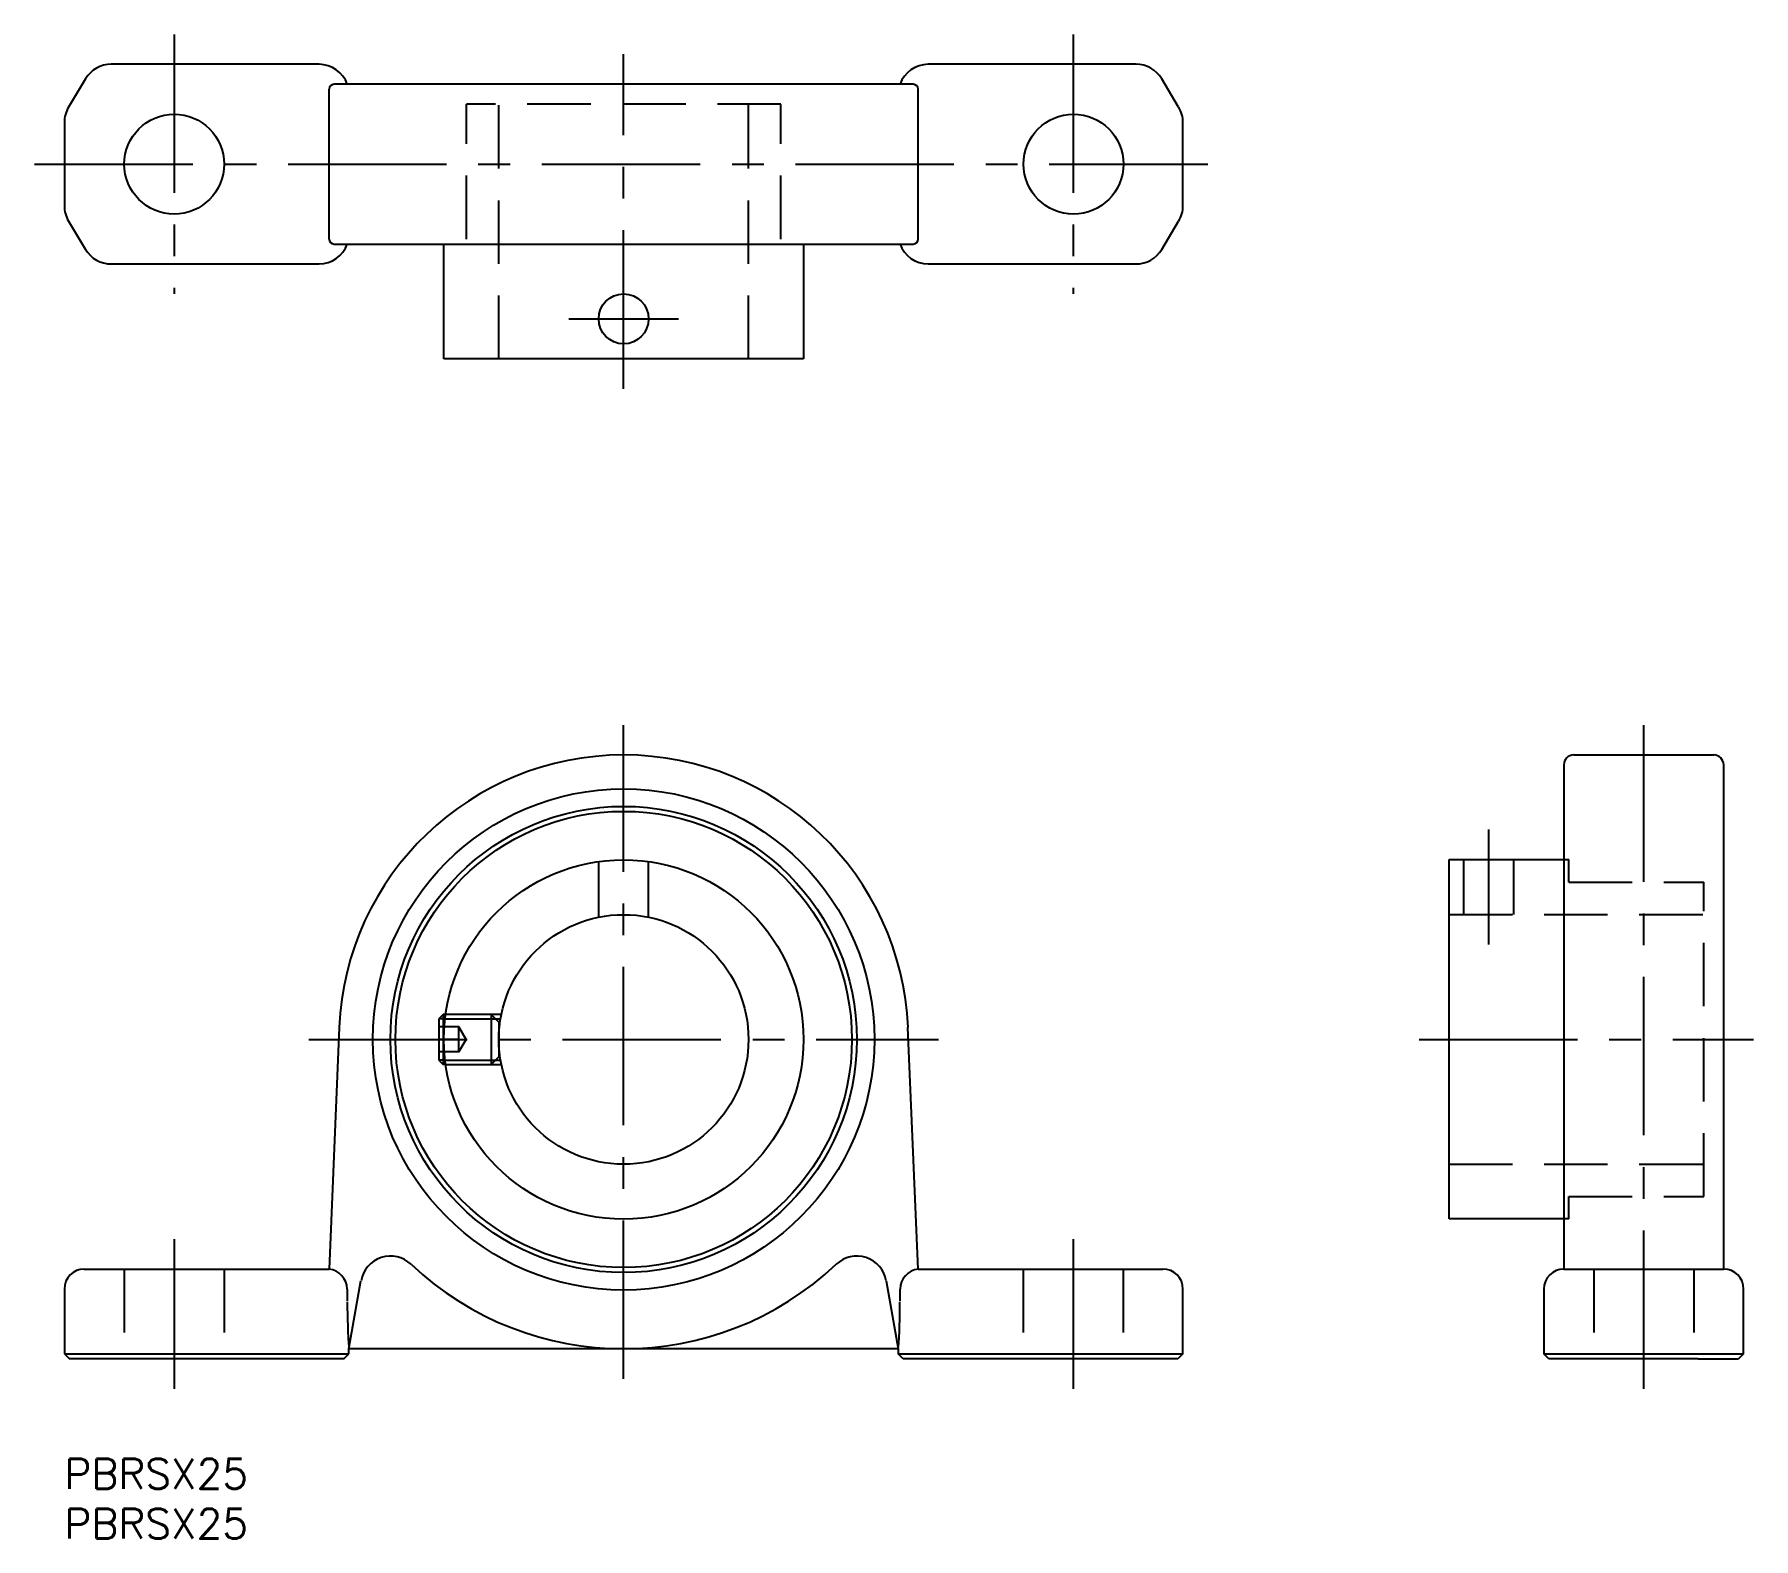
# Model space of a CAD drawing. Extents: x -3 to 169, y -8 to 143.
import ezdxf

# ---------------------------------------------------------------- set-up
doc = ezdxf.new("R2010")
doc.units = 0
doc.header["$LTSCALE"] = 0.5
doc.linetypes.add('CENTER', pattern=[50.8, 31.75, -6.35, 6.35, -6.35])
doc.linetypes.add('DASHED', pattern=[19.05, 12.7, -6.35])
for name, color, linetype in [('MSM_CENTER', 1, 'CENTER'), ('MSM_CONTINUOUS', 7, 'CONTINUOUS'), ('MSM_DASHED', 4, 'DASHED'), ('MSM_NARROW', 5, 'CONTINUOUS'), ('MSM_PART_NUMBER', 7, 'CONTINUOUS')]:
    doc.layers.add(name, color=color, linetype=linetype)
doc.styles.get("Standard").update_dxf_attribs({"font": 'txt.shx', "height": 3, "bigfont": 'bigfont.shx'})

# ---------------------------------------------------------------- blocks, each defined once
blk = doc.blocks.new('*U6')
at = {"layer": 'MSM_PART_NUMBER'}
blk.add_text('PBRSX25', height=3, dxfattribs=at).set_placement((0, -3))
blk = doc.blocks.new('*U7')
at = {"layer": 'MSM_PART_NUMBER'}
blk.add_text('PBRSX25', height=3, dxfattribs=at).set_placement((0, -8))

msp = doc.modelspace()

# ---------------------------------------------------------------- linework, layer by layer
at = {"layer": 'MSM_CENTER'}
for p, q in [((11, 142.68), (11, 116.68)), ((101, 142.68), (101, 116.68)), ((56, 107.18), (56, 140.68)), ((-3, 129.68), (115, 129.68)), ((50.5, 114.18), (61.5, 114.18)), ((56, 8), (56, 73.5)), ((158.14, 7), (158.14, 73.5)), ((142.64, 51.52), (142.64, 63.02)), ((24.47, 42), (87.53, 42)), ((135.64, 42), (169.14, 42)), ((11, 22), (11, 7)), ((101, 22), (101, 7))]:
    msp.add_line(p, q, dxfattribs=at)
at = {"layer": 'MSM_CONTINUOUS'}
for p, q in [((25.5, 139.68), (4.7, 139.68)), ((107.3, 139.68), (86.5, 139.68)), ((2.13, 138.22), (0.43, 135.39)), ((111.57, 135.39), (109.87, 138.22)), ((26.5, 122.18), (26.5, 137.18)), ((85, 137.68), (27, 137.68)), ((85.5, 122.18), (85.5, 137.18)), ((0, 133.85), (0, 125.51)), ((112, 125.51), (112, 133.85)), ((0.43, 123.97), (2.13, 121.14)), ((109.87, 121.14), (111.57, 123.97)), ((27, 121.68), (85, 121.68)), ((38, 110.18), (38, 121.68)), ((74, 121.68), (74, 110.18)), ((4.7, 119.68), (25.5, 119.68)), ((86.5, 119.68), (107.3, 119.68)), ((74, 110.18), (38, 110.18)), ((150.14, 69.5), (150.14, 19)), ((151.14, 70.5), (165.14, 70.5)), ((166.14, 19), (166.14, 69.5)), ((138.64, 60.02), (150.14, 60.02)), ((138.64, 24.02), (138.64, 60.02)), ((27.53, 43.21), (26.5, 19)), ((37.93, 44.5), (37.5, 44.07)), ((37.5, 44.07), (37.5, 39.93)), ((37.93, 44.5), (37.93, 39.5)), ((38.17, 44.5), (37.93, 44.5)), ((85.5, 19), (84.47, 43.21)), ((37.5, 39.93), (37.93, 39.5)), ((38.17, 39.5), (37.93, 39.5)), ((150.14, 24.02), (138.64, 24.02)), ((2, 19), (3.84, 19)), ((3.84, 19), (26.5, 19)), ((85.5, 19), (110, 19)), ((150.14, 19), (166.14, 19)), ((28.5, 11), (29.7, 17.82)), ((82.3, 17.82), (83.5, 11)), ((0, 17), (0, 10.5)), ((28.33, 17), (28.33, 15.79)), ((83.67, 15.79), (83.67, 17)), ((112, 10.5), (112, 17)), ((148.14, 17), (148.14, 10.5)), ((168.14, 10.5), (168.14, 17)), ((0, 10.5), (0.5, 10)), ((0, 10.5), (28.5, 10.5)), ((28, 10), (28.5, 10.5)), ((28.5, 10.5), (28.5, 11)), ((83.5, 11), (28.5, 11)), ((83.5, 11), (83.5, 10.5)), ((84, 10), (83.5, 10.5)), ((83.5, 10.5), (112, 10.5)), ((112, 10.5), (111.5, 10)), ((148.64, 10), (148.14, 10.5)), ((148.14, 10.5), (168.14, 10.5)), ((168.14, 10.5), (167.64, 10)), ((28, 10), (0.5, 10)), ((111.5, 10), (84, 10)), ((163.59, 10), (148.64, 10)), ((163.59, 10), (167.64, 10))]:
    msp.add_line(p, q, dxfattribs=at)
for centre, radius in [((11, 129.68), 5), ((101.04, 129.68), 5), ((56, 114.18), 2.5), ((56, 42), 25.1), ((56, 42), 23.35), ((56, 42), 22.85), ((56, 42), 18), ((56, 42), 12.5)]:
    msp.add_circle(centre, radius, dxfattribs=at)
for centre, radius, start, end in [((4.7, 136.68), 3, 90, 149.0362), ((25.5, 136.68), 3, 19.4712, 90), ((86.5, 136.68), 3, 90, 160.5288), ((107.3, 136.68), 3, 30.9638, 90), ((27, 137.18), 0.5, 90, 180), ((85, 137.18), 0.5, 0, 90), ((3, 133.85), 3, 149.0362, 180), ((109, 133.85), 3, 0, 30.9638), ((3, 125.51), 3, 180, 210.9638), ((109, 125.51), 3, 329.0362, 0), ((4.7, 122.68), 3, 210.9638, 270), ((25.5, 122.68), 3, 270, 340.5288), ((27, 122.18), 0.5, 180, 270), ((86.5, 122.68), 3, 199.4712, 270), ((85, 122.18), 0.5, 270, 0), ((107.3, 122.68), 3, 270, 329.0362), ((56, 42), 28.5, 2.426, 177.574), ((151.14, 69.5), 1, 90, 180), ((165.14, 69.5), 1, 0, 90), ((2, 17), 2, 90, 180), ((26.23, 16.92), 2.1, 2.2663, 82.6017), ((32.66, 17.3), 3, 46.642, 170), ((56, 42.02), 31, 226.642, 313.358), ((79.34, 17.3), 3, 10, 133.358), ((85.77, 16.92), 2.1, 97.4356, 177.6963), ((110, 17), 2, 0, 90), ((150.14, 17), 2, 90, 180), ((166.14, 17), 2, 0, 90), ((86.23, 15.46), 57.9, 179.7773, 184.4296), ((26, 15.45), 57.67, 355.5747, 0.2331)]:
    msp.add_arc(centre, radius, start, end, dxfattribs=at)
at = {"layer": 'MSM_DASHED'}
for p, q in [((71.75, 135.68), (40.25, 135.68)), ((40.25, 122.18), (40.25, 135.68)), ((43.5, 110.18), (43.5, 135.68)), ((68.5, 110.18), (68.5, 135.68)), ((71.75, 122.18), (71.75, 135.68)), ((53.5, 54.25), (53.5, 59.83)), ((58.5, 54.25), (58.5, 59.83)), ((140.14, 54.52), (140.14, 60.02)), ((145.14, 54.52), (145.14, 60.02)), ((150.14, 60.02), (150.64, 60.02)), ((150.64, 57.77), (150.64, 60.02)), ((150.64, 57.77), (164.14, 57.77)), ((164.14, 26.27), (164.14, 57.77)), ((138.64, 54.52), (164.14, 54.52)), ((39.5, 43.25), (37.5, 43.25)), ((38.12, 44.07), (43.67, 44.07)), ((43.75, 44.5), (38.17, 44.5)), ((39.5, 40.75), (39.5, 43.25)), ((40.22, 42), (39.5, 43.25)), ((43.5, 43.75), (42.75, 44.5)), ((42.75, 44.5), (42.75, 39.5)), ((43.5, 43.75), (43.5, 40.25)), ((39.5, 42), (37.5, 42)), ((39.5, 40.75), (40.22, 42)), ((39.5, 40.75), (37.5, 40.75)), ((38.12, 39.93), (43.67, 39.93)), ((42.75, 39.5), (43.5, 40.25)), ((38.17, 39.5), (43.75, 39.5)), ((138.64, 29.52), (164.14, 29.52)), ((150.64, 26.27), (164.14, 26.27)), ((150.64, 24.02), (150.64, 26.27)), ((150.64, 24.02), (150.14, 24.02)), ((6, 19), (6, 10)), ((16, 19), (16, 10)), ((96, 19), (96, 10)), ((106, 19), (106, 10)), ((153.14, 19), (153.14, 10)), ((163.14, 19), (163.14, 10))]:
    msp.add_line(p, q, dxfattribs=at)
at = {"layer": 'MSM_NARROW'}
for p, q in [((38.12, 44.07), (37.5, 44.07)), ((38.12, 39.93), (37.5, 39.93))]:
    msp.add_line(p, q, dxfattribs=at)

# ---------------------------------------------------------------- block references
at = {"layer": 'MSM_CONTINUOUS'}
for name in ['*U6', '*U7']:
    msp.add_blockref(name, (0, 0), dxfattribs=at)

doc.saveas('drawing.dxf')
